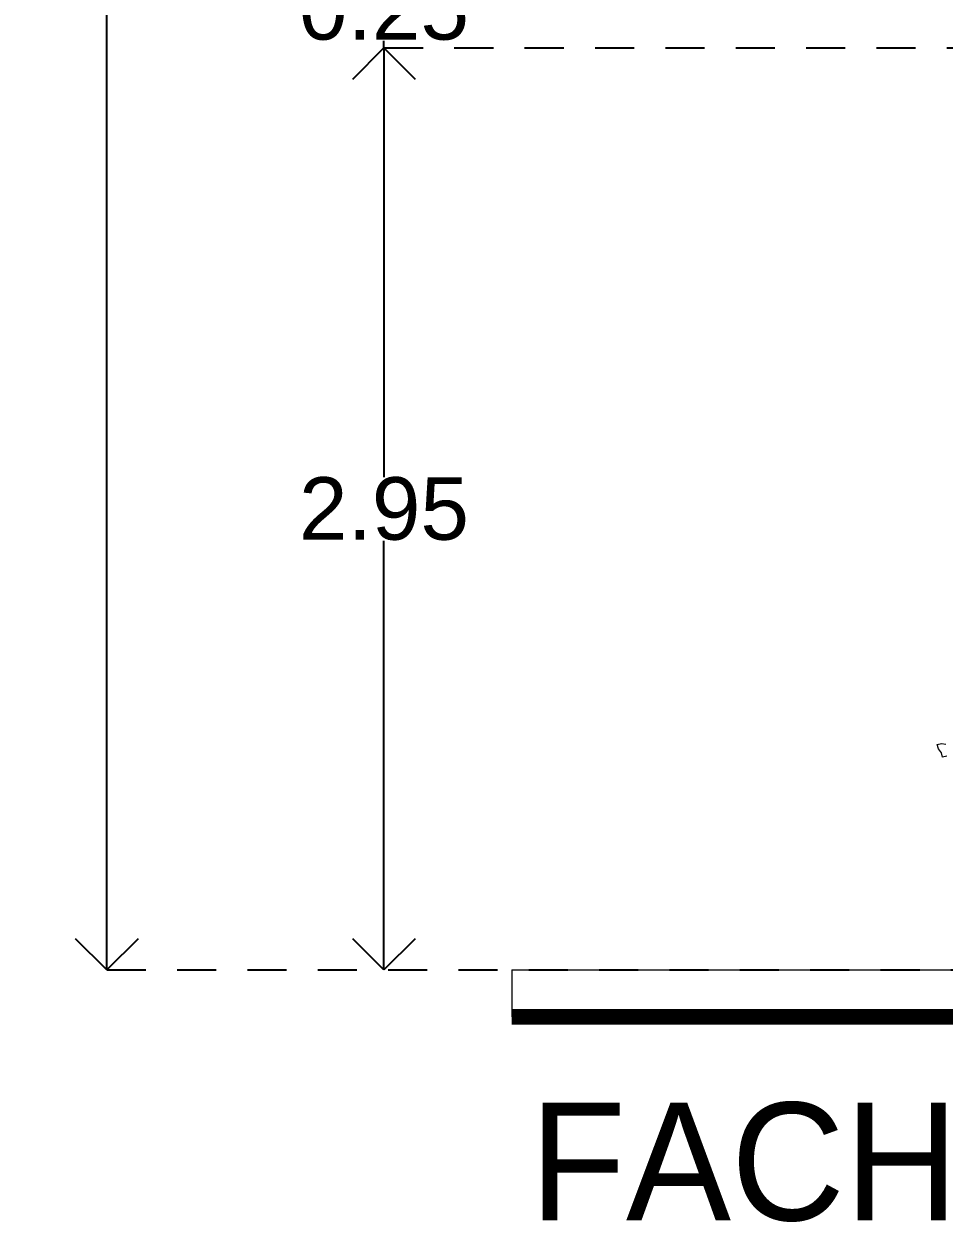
# Model space of a CAD drawing. Header units: metres. Extents: x -58 to 722, y -1100 to 345.
# Drawn here: x 20.185 to 23.128, y 118.832 to 122.665 of the extents above; entities that cross this region are included whole.
import ezdxf

# ---------------------------------------------------------------- set-up
doc = ezdxf.new("R2010")
doc.units = ezdxf.units.M
doc.header["$MEASUREMENT"] = 0
doc.linetypes.add('HIDDEN2', pattern=[0.1875, 0.125, -0.0625])
doc.layers.get('0').update_dxf_attribs({"color": 255})
doc.layers.get('DEFPOINTS').update_dxf_attribs({"color": 250})
doc.layers.add('FSR_ARQ_002MURO', color=150, linetype='Continuous', lineweight=30)
doc.layers.add('FSR_ARQ_006ARBOLES', color=74, linetype='Continuous', lineweight=0)
for name, color, linetype in [('FSR_ARQ_007PROYECCIONES', 200, 'HIDDEN2'), ('FSR_ARQ_014TEXTOS', 142, 'Continuous'), ('FSR_ARQ_015COTAS', 125, 'Continuous')]:
    doc.layers.add(name, color=color, linetype=linetype)
doc.styles.add('ESPACIOS', font='GOTHIC.TTF')
doc.styles.add('style1', font='arial.ttf')
doc.dimstyles.new('PP_PACO', dxfattribs={"dimtxt": 0.18, "dimasz": 0.075, "dimexe": 0.075, "dimexo": 0, "dimgap": 0, "dimtad": 0, "dimtih": 1, "dimtoh": 1, "dimzin": 1, "dimdsep": 46, "dimtxsty": 'style1', "dimcen": 0.15, "dimse1": 1, "dimse2": 1, "dimclrd": 256, "dimclre": 256, "dimadec": 0, "dimazin": 0, "dimtfac": 1, "dimtmove": 0, "dimatfit": 3, "dimfxl": 0.075, "dimarcsym": 0})

# ---------------------------------------------------------------- blocks, each defined once
blk = doc.blocks.new('_Open90')
at = {"color": 0, "linetype": 'ByBlock', "lineweight": -2}
for p, q in [((-0.5, 0.5), (0, 0)), ((0, 0), (-1, 0)), ((0, 0), (-0.5, -0.5))]:
    blk.add_line(p, q, dxfattribs=at)
blk = doc.blocks.new('*D341')
at = {"layer": 'DEFPOINTS', "color": 0, "ltscale": 0.01, "transparency": 16777216}
for p in [(21.3369, 122.5888), (21.3369, 122.5888), (20.4504, 119.6388)]:
    blk.add_point(p, dxfattribs=at)
at = {"layer": 'FSR_ARQ_015COTAS', "lineweight": -2, "ltscale": 0.01, "transparency": 16777216}
for p, q in [((21.3369, 122.3888), (21.3369, 121.2159)), ((21.3369, 119.8388), (21.3369, 121.0117))]:
    blk.add_line(p, q, dxfattribs=at)
at = {"layer": 'FSR_ARQ_015COTAS', "lineweight": -2, "ltscale": 0.01, "transparency": 16777216, "xscale": 0.2, "yscale": 0.2, "zscale": 0.2}
for p, rotation in [((21.3369, 122.5888), 90), ((21.3369, 119.6388), 270)]:
    blk.add_blockref('_Open90', p, dxfattribs=dict(at, rotation=rotation))
at = {"layer": 'FSR_ARQ_015COTAS', "color": 0, "ltscale": 0.01, "transparency": 16777216, "insert": (21.3369, 121.1138), "char_height": 0.2, "attachment_point": 5, "style": 'style1'}
blk.add_mtext('2.95', dxfattribs=at)
blk = doc.blocks.new('*D342')
at = {"layer": 'DEFPOINTS', "color": 0, "ltscale": 0.01, "transparency": 16777216}
for p in [(21.3369, 122.8388), (21.3369, 122.8388), (21.3369, 122.5888)]:
    blk.add_point(p, dxfattribs=at)
at = {"layer": 'FSR_ARQ_015COTAS', "lineweight": -2, "ltscale": 0.01, "transparency": 16777216}
for p, q in [((21.3369, 123.0388), (21.3369, 123.2388)), ((21.3369, 122.8388), (21.3369, 122.8159)), ((21.3369, 122.5888), (21.3369, 122.6117)), ((21.3369, 122.3888), (21.3369, 122.1888))]:
    blk.add_line(p, q, dxfattribs=at)
at = {"layer": 'FSR_ARQ_015COTAS', "lineweight": -2, "ltscale": 0.01, "transparency": 16777216, "xscale": 0.2, "yscale": 0.2, "zscale": 0.2}
for p, rotation in [((21.3369, 122.8388), 270), ((21.3369, 122.5888), 90)]:
    blk.add_blockref('_Open90', p, dxfattribs=dict(at, rotation=rotation))
at = {"layer": 'FSR_ARQ_015COTAS', "color": 0, "ltscale": 0.01, "transparency": 16777216, "insert": (21.3369, 122.7138), "char_height": 0.2, "attachment_point": 5, "style": 'style1'}
blk.add_mtext('0.25', dxfattribs=at)
blk = doc.blocks.new('*D84')
at = {"layer": 'DEFPOINTS', "color": 0, "ltscale": 0.01, "transparency": 16777216}
for p in [(20.4504, 126.0888), (21.3369, 126.0888), (21.3369, 119.6388)]:
    blk.add_point(p, dxfattribs=at)
at = {"layer": 'FSR_ARQ_015COTAS', "lineweight": -2, "ltscale": 0.01, "transparency": 16777216}
for p, q in [((20.4504, 125.8888), (20.4504, 122.9659)), ((20.4504, 119.8388), (20.4504, 122.7617))]:
    blk.add_line(p, q, dxfattribs=at)
at = {"layer": 'FSR_ARQ_015COTAS', "lineweight": -2, "ltscale": 0.01, "transparency": 16777216, "xscale": 0.2, "yscale": 0.2, "zscale": 0.2}
for p, rotation in [((20.4504, 126.0888), 90), ((20.4504, 119.6388), 270)]:
    blk.add_blockref('_Open90', p, dxfattribs=dict(at, rotation=rotation))
at = {"layer": 'FSR_ARQ_015COTAS', "color": 0, "ltscale": 0.01, "transparency": 16777216, "insert": (20.4504, 122.8638), "char_height": 0.2, "attachment_point": 5, "style": 'style1'}
blk.add_mtext('6.45', dxfattribs=at)

msp = doc.modelspace()

# ---------------------------------------------------------------- linework, layer by layer
at = {"layer": 'FSR_ARQ_002MURO', "lineweight": 0}
for q in [(37.6742, 119.6388), (21.7454, 119.4888)]:
    msp.add_line((21.7454, 119.6388), q, dxfattribs=at)
at = {"layer": 'FSR_ARQ_002MURO', "lineweight": 0, "const_width": 0.05}
msp.add_lwpolyline([(21.7454, 119.4888), (37.6742, 119.4888)], dxfattribs=at)
at = {"layer": 'FSR_ARQ_006ARBOLES'}
msp.add_lwpolyline([(23.1374, 120.3224), (23.1236, 120.3199), (23.1198, 120.3337), (23.1111, 120.3462), (23.1061, 120.36), (23.1199, 120.3637), (23.1336, 120.3612)], dxfattribs=at)
at = {"layer": 'FSR_ARQ_007PROYECCIONES'}
for points in [[(21.3369, 122.5888), (23.2547, 122.5888)], [(20.4504, 119.6388), (23.9547, 119.6388)]]:
    msp.add_lwpolyline(points, dxfattribs=at)

# ---------------------------------------------------------------- texts
at = {"layer": 'FSR_ARQ_014TEXTOS', "insert": (20.5731, 119.2144), "char_height": 0.376798, "attachment_point": 1, "style": 'ESPACIOS'}
msp.add_mtext_dynamic_manual_height_columns('\\pxqc;FACHADA FRONTAL', width=7.359197, gutter_width=0.5652, heights=[0], dxfattribs=at)

# ---------------------------------------------------------------- dimensions: what is measured, and where the dimension line sits
at = {"layer": 'FSR_ARQ_015COTAS', "ltscale": 0.01}
for base, p1, p2, picture, middle in [((20.4504, 126.0888), (21.3369, 119.6388), (21.3369, 126.0888), '*D84', (20.4504, 122.8638)), ((21.3369, 122.8388), (21.3369, 122.5888), (21.3369, 122.8388), '*D342', (21.3369, 122.7138)), ((21.3369, 122.5888), (20.4504, 119.6388), (21.3369, 122.5888), '*D341', (21.3369, 121.1138))]:
    dim = msp.add_linear_dim(base=base, p1=p1, p2=p2, angle=90, dimstyle='PP_PACO', override={"dimtxt": 0.2, "dimasz": 0.2, "dimblk1": 'Open90', "dimblk2": 'Open90', "dimsah": 1, "dimfxlon": 1}, dxfattribs=at)
    dim.commit()
    dim.dimension.update_dxf_attribs({"geometry": picture, "text_midpoint": middle})

doc.saveas('drawing.dxf')
